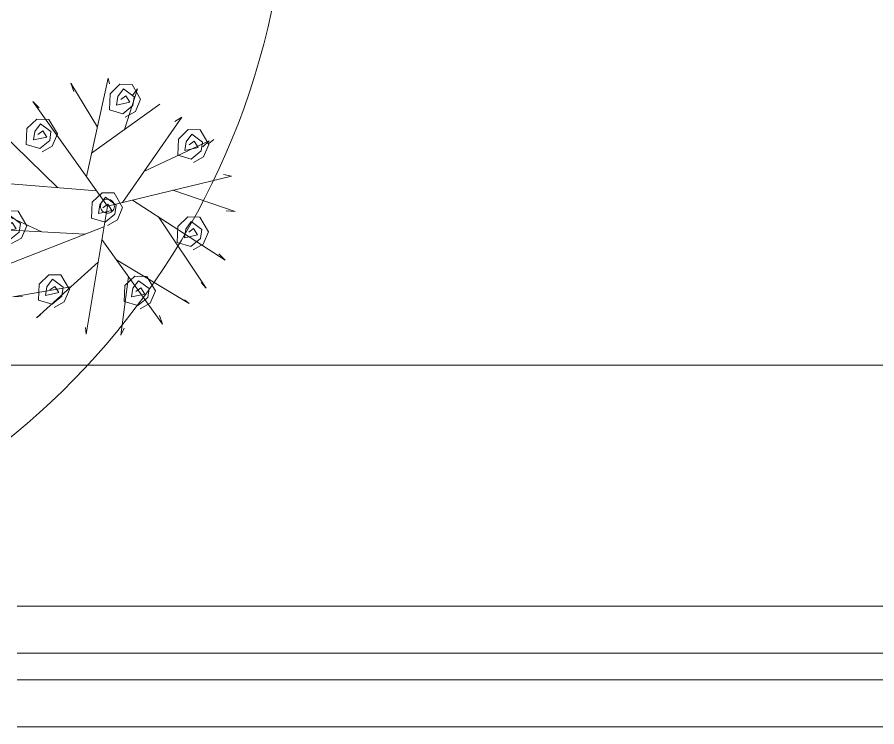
# Model space of a CAD drawing. Extents: x -454308 to 890911, y -14103 to 1343694.
# Drawn here: x 200047.3 to 200111.5, y 659012.1 to 659065.1 of the extents above; entities that cross this region are included whole.
import ezdxf
from ezdxf.lldxf.tags import DXFTag

# ---------------------------------------------------------------- set-up
doc = ezdxf.new("R2010")
doc.units = 0
doc.header["$MEASUREMENT"] = 0
doc.linetypes.add('0', pattern=[0])
for name, color, linetype, lineweight in [('A-Plnt', 114, 'Continuous', 5), ('AR-GLASS', 4, 'Continuous', 13), ('AR-Plants', 72, '0', 9), ('AR-Projection', 210, 'DASHED2', 15), ('AR-WINDOW', 5, 'Continuous', 13)]:
    doc.layers.add(name, color=color, linetype=linetype, lineweight=lineweight)
tags = doc.linetypes.add('DASHED2', pattern=[0.375, 0.25, -0.125]).pattern_tags.tags
tags[6:7] = [DXFTag(74, 4), DXFTag(75, 0), DXFTag(340, '0'), DXFTag(46, 1.0), DXFTag(50, 0.0), DXFTag(44, 0.0), DXFTag(45, 0.0)]
tags[4:5] = [DXFTag(74, 4), DXFTag(75, 0), DXFTag(340, '0'), DXFTag(46, 1.0), DXFTag(50, 0.0), DXFTag(44, 0.0), DXFTag(45, 0.0)]

# ---------------------------------------------------------------- blocks, each defined once
blk = doc.blocks.new('A$C3EDC2A64')
for p, q in [((-5.06, 20.37), (-5.13, 19.24)), ((-12.11, 19.04), (-11.03, 18.02)), ((-3.29, -1.74), (-12.11, 19.04)), ((-4.74, 19.59), (-4.94, 18.03)), ((-2.24, 7.07), (-4.74, 19.59)), ((-4.35, 0.76), (1.47, 18.18)), ((1.47, 18.18), (1.6, 16.75)), ((-17.5, 15.82), (-16.49, 14.59)), ((-7.93, 9.2), (-17.5, 15.82)), ((5.9, 1.6), (5.66, 16.45)), ((5.78, 8.79), (10.16, 14.87)), ((10.16, 14.87), (9.72, 13.39)), ((3.11, -1.62), (14.79, 11.86)), ((14.79, 11.86), (13.84, 11.45)), ((-23.35, 9.28), (-21.76, 9.03)), ((-5.08, 2.48), (-23.35, 9.28)), ((8.98, 5.16), (18.02, 6.04)), ((18.02, 6.04), (16.5, 5.58)), ((-10.15, 4.37), (-25.32, 3.64)), ((-25.32, 3.64), (-23.99, 3.47)), ((-25.71, -0.39), (-24.69, -0.7)), ((-11.88, -6.1), (-25.71, -0.39)), ((-3.29, -1.74), (19.41, -1.3)), ((19.41, -1.3), (17.82, -1.05)), ((-3.29, -1.74), (-19.19, -18.27)), ((0.05, -1.68), (13.75, -17.35)), ((-5.85, -4.4), (-0.35, -24.64)), ((-25.84, -6.35), (-24.32, -5.88)), ((-7.41, -6.03), (-25.84, -6.35)), ((-15.49, -6.17), (-22.99, -13.43)), ((4.55, -6.83), (18.7, -9.16)), ((-10.26, -8.99), (-11.65, -23.54)), ((-4.92, -7.83), (6.82, -21.95)), ((-22.99, -13.43), (-22.36, -12.24)), ((-0.02, -13.72), (10.82, -19.7)), ((-10.87, -15.42), (-6.19, -24.72)), ((13.75, -17.35), (12.35, -16.47)), ((-19.19, -18.27), (-18.18, -17.65)), ((10.82, -19.7), (9.56, -18.39)), ((-11.65, -23.54), (-11.64, -22.62)), ((6.82, -21.95), (6.13, -21.51)), ((-6.19, -24.72), (-7.14, -23.28)), ((-0.35, -24.64), (0.03, -23.37))]:
    blk.add_line(p, q)
at = {"layer": 'A-Plnt', "color": 2}
for p, q in [((-6.42, 17.1), (-5.22, 19.15)), ((-5.35, 17.36), (-4.23, 18.47)), ((-5.22, 19.15), (-2.27, 19.46)), ((-4.23, 18.47), (-1.99, 17.8)), ((-2.27, 19.46), (-0.96, 17.78)), ((-6.16, 15.08), (-6.42, 17.1)), ((-5.45, 15.11), (-5.35, 17.36)), ((-4.54, 17.28), (-3.23, 17.39)), ((-3.54, 15.12), (-4.54, 17.28)), ((-3.23, 17.39), (-3.22, 16.31)), ((-1.99, 17.8), (-2.47, 16.2)), ((-0.96, 17.78), (-1.27, 15.39)), ((-2.47, 16.2), (-3.54, 15.12)), ((-1.27, 15.39), (-3.46, 13.6)), ((-3.46, 13.6), (-5.45, 15.11)), ((7.2, 12.21), (8.4, 14.25)), ((8.4, 14.25), (11.35, 14.56)), ((11.35, 14.56), (12.66, 12.88)), ((7.46, 10.18), (7.2, 12.21)), ((8.18, 10.21), (8.28, 12.46)), ((8.28, 12.46), (9.4, 13.58)), ((9.08, 12.39), (10.39, 12.49)), ((10.08, 10.22), (9.08, 12.39)), ((9.4, 13.58), (11.64, 12.9)), ((10.39, 12.49), (10.4, 11.41)), ((11.64, 12.9), (11.16, 11.31)), ((12.66, 12.88), (12.36, 10.49)), ((11.16, 11.31), (10.08, 10.22)), ((-18.75, 7.83), (-17.55, 9.87)), ((-17.68, 8.08), (-16.56, 9.2)), ((-17.55, 9.87), (-14.6, 10.18)), ((-16.56, 9.2), (-14.32, 8.52)), ((-14.6, 10.18), (-13.29, 8.5)), ((10.17, 8.7), (8.18, 10.21)), ((12.36, 10.49), (10.17, 8.7)), ((-18.49, 5.81), (-18.75, 7.83)), ((-17.78, 5.84), (-17.68, 8.08)), ((-16.87, 8.01), (-15.56, 8.11)), ((-15.87, 5.84), (-16.87, 8.01)), ((-15.56, 8.11), (-15.55, 7.03)), ((-14.32, 8.52), (-14.8, 6.93)), ((-13.29, 8.5), (-13.6, 6.11)), ((-14.8, 6.93), (-15.87, 5.84)), ((-13.6, 6.11), (-15.79, 4.33)), ((-15.79, 4.33), (-17.78, 5.84)), ((-6.27, -1.76), (-5.08, 0.28)), ((-5.08, 0.28), (-2.13, 0.59)), ((-2.13, 0.59), (-0.81, -1.09)), ((-5.3, -3.75), (-5.2, -1.51)), ((-5.2, -1.51), (-4.08, -0.39)), ((-4.4, -1.58), (-3.08, -1.48)), ((-4.08, -0.39), (-1.84, -1.07)), ((-3.08, -1.48), (-3.08, -2.56)), ((-1.84, -1.07), (-2.32, -2.66)), ((-0.81, -1.09), (-1.12, -3.48)), ((11.02, -3.26), (12.22, -1.22)), ((12.22, -1.22), (15.17, -0.91)), ((15.17, -0.91), (16.48, -2.59)), ((-6.02, -3.78), (-6.27, -1.76)), ((-3.39, -3.75), (-4.4, -1.58)), ((-2.32, -2.66), (-3.39, -3.75)), ((12, -5.25), (12.09, -3)), ((12.09, -3), (13.22, -1.89)), ((12.9, -3.08), (14.21, -2.98)), ((13.22, -1.89), (15.45, -2.57)), ((14.21, -2.98), (14.22, -4.06)), ((15.45, -2.57), (14.97, -4.16)), ((16.48, -2.59), (16.18, -4.98)), ((-21.56, -5.91), (-20.37, -3.86)), ((-20.49, -5.65), (-19.37, -4.54)), ((-20.37, -3.86), (-17.42, -3.55)), ((-19.37, -4.54), (-17.13, -5.21)), ((-17.42, -3.55), (-16.1, -5.23)), ((-3.31, -5.26), (-5.3, -3.75)), ((-1.12, -3.48), (-3.31, -5.26)), ((11.28, -5.28), (11.02, -3.26)), ((13.9, -5.25), (12.9, -3.08)), ((14.97, -4.16), (13.9, -5.25)), ((-21.3, -7.93), (-21.56, -5.91)), ((-20.59, -7.9), (-20.49, -5.65)), ((-19.69, -5.73), (-18.37, -5.63)), ((-18.68, -7.89), (-19.69, -5.73)), ((-18.37, -5.63), (-18.37, -6.7)), ((-17.13, -5.21), (-17.61, -6.81)), ((-16.1, -5.23), (-16.41, -7.63)), ((13.98, -6.76), (12, -5.25)), ((16.18, -4.98), (13.98, -6.76)), ((-17.61, -6.81), (-18.68, -7.89)), ((-18.6, -9.41), (-20.59, -7.9)), ((-16.41, -7.63), (-18.6, -9.41)), ((2.43, -15.24), (5.38, -14.93)), ((5.38, -14.93), (6.7, -16.61)), ((-12.31, -17.93), (-11.11, -15.89)), ((-11.24, -17.67), (-10.12, -16.56)), ((-11.11, -15.89), (-8.16, -15.58)), ((-10.12, -16.56), (-7.88, -17.24)), ((-8.16, -15.58), (-6.85, -17.26)), ((1.24, -17.28), (2.43, -15.24)), ((2.31, -17.02), (3.43, -15.91)), ((3.43, -15.91), (5.67, -16.59)), ((5.67, -16.59), (5.19, -18.18)), ((6.7, -16.61), (6.39, -19)), ((-12.05, -19.95), (-12.31, -17.93)), ((-11.34, -19.92), (-11.24, -17.67)), ((-10.43, -17.75), (-9.12, -17.65)), ((-9.43, -19.92), (-10.43, -17.75)), ((-9.12, -17.65), (-9.11, -18.73)), ((-7.88, -17.24), (-8.36, -18.83)), ((-6.85, -17.26), (-7.16, -19.65)), ((1.5, -19.3), (1.24, -17.28)), ((2.21, -19.27), (2.31, -17.02)), ((3.11, -17.1), (4.43, -17)), ((4.12, -19.27), (3.11, -17.1)), ((5.19, -18.18), (4.12, -19.27)), ((4.43, -17), (4.43, -18.08)), ((-8.36, -18.83), (-9.43, -19.92)), ((-7.16, -19.65), (-9.35, -21.43)), ((4.2, -20.78), (2.21, -19.27)), ((6.39, -19), (4.2, -20.78)), ((-9.35, -21.43), (-11.34, -19.92))]:
    blk.add_line(p, q, dxfattribs=at)
blk.add_ellipse((-3.29, -1.74), major_axis=(-0.87, 0.87), ratio=1, start_param=-0.292554, end_param=5.990631, dxfattribs=at)

msp = doc.modelspace()

# ---------------------------------------------------------------- linework, layer by layer
at = {"layer": 'AR-GLASS', "ltscale": 0.1}
for p, q in [((200143.328, 659017.635), (200047.328, 659017.635)), ((200143.328, 659015.635), (200047.328, 659015.635))]:
    msp.add_line(p, q, dxfattribs=at)
at = {"layer": 'AR-Plants'}
msp.add_arc((200011.328, 659077.385), 56.25, 270, 68.26227, dxfattribs=at)
at = {"layer": 'AR-Projection', "ltscale": 0.05}
msp.add_line((200006.828, 659039.135), (200198.828, 659039.135), dxfattribs=at)
at = {"layer": 'AR-WINDOW', "ltscale": 0.1}
for p, q in [((200143.328, 659021.135), (200047.328, 659021.135)), ((200143.328, 659012.135), (200047.328, 659012.135))]:
    msp.add_line(p, q, dxfattribs=at)

# ---------------------------------------------------------------- block references
at = {"layer": 'AR-Plants', "xscale": -0.4227304247877963, "yscale": 0.4227304235059819, "zscale": 0.4227304240667302, "rotation": 306.6189636993844}
msp.add_blockref('A$C3EDC2A64', (200053.827, 659052.574), dxfattribs=at)

doc.saveas('drawing.dxf')
